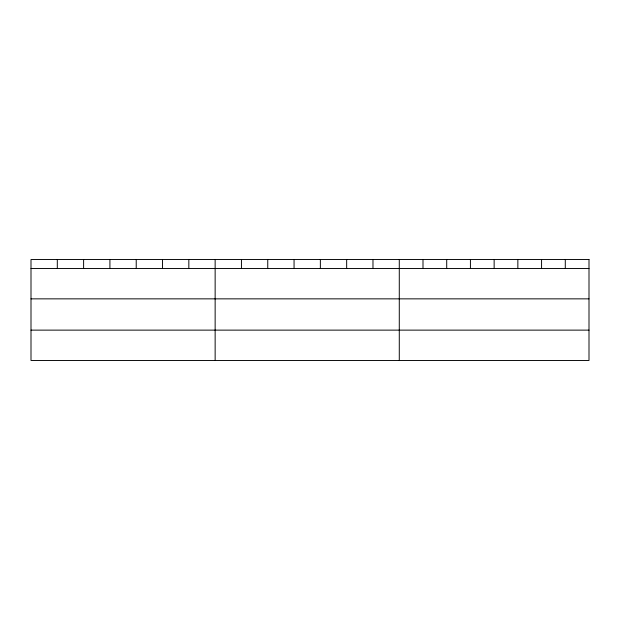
<?xml version="1.0" encoding="UTF-8"?>
<svg xmlns="http://www.w3.org/2000/svg" width="620" height="620" viewBox="0 0 620 620"><rect width="100%" height="100%" fill="white"/><g stroke="black" fill="none" stroke-linecap="round" stroke-linejoin="round"><path stroke-width="0.93" d="M31 268.514L589 268.514M31 298.856L589 298.856M31 330.127L589 330.127M565.285 259.532L565.285 268.514M541.57 259.532L541.57 268.514M517.855 259.532L517.855 268.514M494.14 259.532L494.14 268.514M470.425 259.532L470.425 268.514M446.71 259.532L446.71 268.514M422.995 259.532L422.995 268.514M399.28 259.532L399.28 360.468M372.976 259.532L372.976 268.514M346.665 259.532L346.665 268.514M320.362 259.532L320.362 268.514M294.058 259.532L294.058 268.514M267.755 259.532L267.755 268.514M241.444 259.532L241.444 268.514M215.14 259.532L215.14 360.468M188.837 259.532L188.837 268.514M162.525 259.532L162.525 268.514M136.222 259.532L136.222 268.514M109.918 259.532L109.918 268.514M83.615 259.532L83.615 268.514M57.303 259.532L57.303 268.514M589 259.532L31 259.532L31 360.468L589 360.468L589 259.532"/></g></svg>
